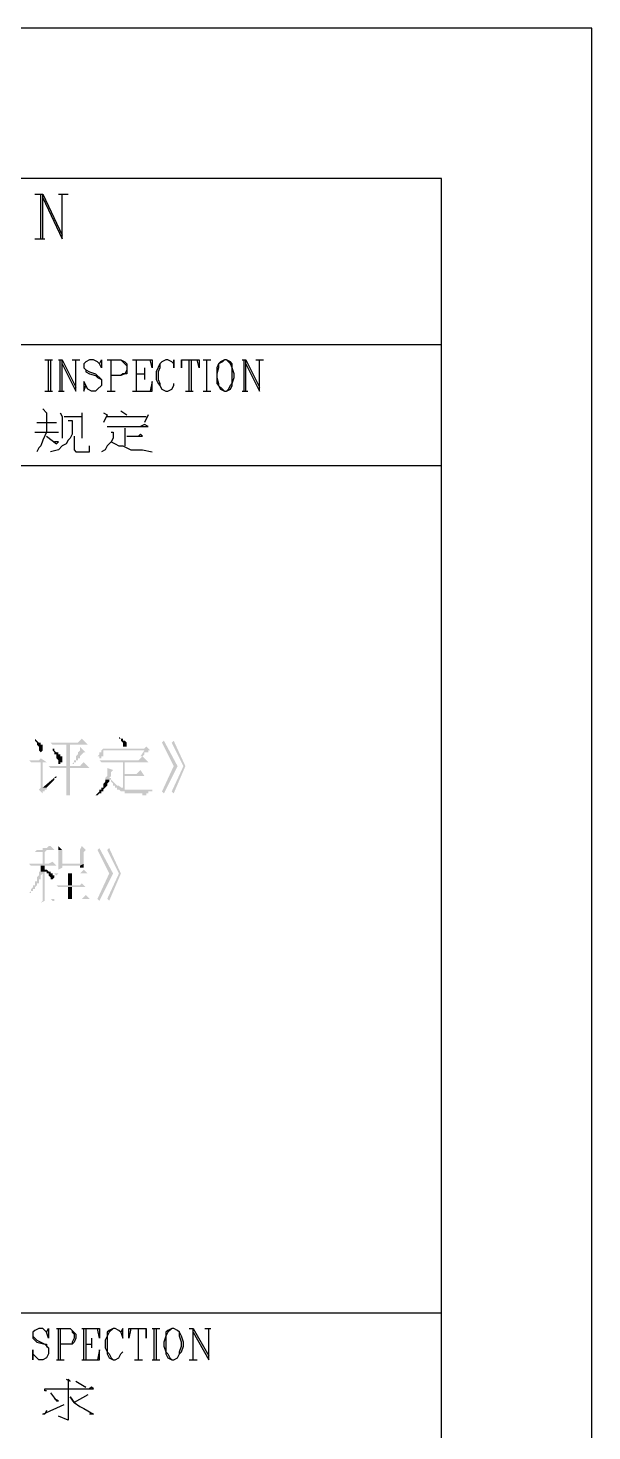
# Model space of a CAD drawing. Extents: x 51 to 246, y 3 to 417.
# Drawn here: x 233.66 to 245.87, y 386.61 to 417.03 of the extents above; entities that cross this region are included whole.
import ezdxf

# ---------------------------------------------------------------- set-up
doc = ezdxf.new("R2010")
doc.units = 0
doc.header["$MEASUREMENT"] = 0
doc.layers.add('_____1', color=160, linetype='Continuous')

msp = doc.modelspace()

# ---------------------------------------------------------------- hatches: boundary and pattern name
at = {"layer": '_____1'}
for points in [[(233.807, 401.616), (233.807, 401.574), (233.849, 401.531), (233.849, 401.489), (233.892, 401.447), (233.892, 401.362), (233.934, 401.32), (233.976, 401.362), (233.976, 401.489), (233.934, 401.489), (233.934, 401.531), (233.892, 401.531), (233.849, 401.574)], [(234.823, 401.616), (234.738, 401.531), (234.146, 401.531), (234.188, 401.489), (234.95, 401.489)], [(236.601, 401.574), (236.559, 401.531), (236.813, 401.023), (236.559, 400.473), (236.601, 400.431), (236.897, 401.023)], [(236.813, 401.574), (236.77, 401.531), (237.024, 401.023), (236.77, 400.473), (236.813, 400.431), (237.067, 401.023)], [(234.188, 401.404), (234.188, 401.362), (234.23, 401.32), (234.23, 401.277), (234.273, 401.277), (234.273, 401.193), (234.315, 401.15), (234.315, 401.066), (234.357, 401.066), (234.357, 401.108), (234.4, 401.108), (234.4, 401.235), (234.357, 401.235), (234.357, 401.277), (234.315, 401.277), (234.315, 401.32), (234.273, 401.32), (234.23, 401.362), (234.23, 401.404)], [(234.781, 401.447), (234.781, 401.362), (234.738, 401.32), (234.738, 401.277), (234.696, 401.235), (234.696, 401.15), (234.654, 401.15), (234.654, 401.108), (234.611, 401.066), (234.654, 401.066), (234.654, 401.108), (234.696, 401.108), (234.696, 401.15), (234.738, 401.15), (234.738, 401.193), (234.781, 401.193), (234.781, 401.235), (234.865, 401.32), (234.908, 401.32)], [(235.246, 401.362), (235.246, 401.32), (235.204, 401.32), (235.204, 401.277), (235.162, 401.235), (235.204, 401.235), (235.204, 401.193), (235.246, 401.193), (235.246, 401.235), (235.289, 401.235), (235.289, 401.362), (236.178, 401.362)], [(236.135, 401.235), (236.051, 401.15), (235.204, 401.15), (235.246, 401.108), (236.262, 401.108)], [(235.289, 401.489), (235.289, 401.404), (235.246, 401.362), (235.289, 401.404)], [(236.22, 401.447), (236.178, 401.404), (235.289, 401.404), (235.246, 401.362), (236.178, 401.362), (236.093, 401.235), (236.135, 401.235), (236.178, 401.277), (236.178, 401.32), (236.262, 401.32), (236.262, 401.362), (236.305, 401.362)], [(233.934, 401.193), (233.892, 401.15), (233.68, 401.15), (233.722, 401.108), (234.061, 401.108)], [(234.061, 401.108), (233.934, 401.108), (233.934, 400.558), (233.892, 400.515), (233.976, 400.431), (233.976, 400.473), (234.019, 400.473), (234.019, 400.515), (234.061, 400.515), (234.061, 400.558), (233.976, 400.558), (233.976, 401.108)], [(234.865, 401.108), (234.781, 401.023), (234.103, 401.023), (234.146, 400.981), (234.992, 400.981)], [(235.373, 400.981), (235.373, 400.812), (235.331, 400.769), (235.331, 400.727), (235.458, 400.727), (235.458, 400.685), (235.5, 400.642), (235.5, 400.6), (235.543, 400.6), (235.543, 400.558), (235.585, 400.558), (235.585, 400.515), (235.712, 400.558), (235.67, 400.558), (235.627, 400.6), (235.585, 400.6), (235.543, 400.642), (235.5, 400.685), (235.458, 400.727), (235.458, 400.769), (235.416, 400.769), (235.458, 400.812), (235.458, 400.896), (235.5, 400.939)], [(235.754, 401.108), (235.712, 401.108), (235.712, 400.558), (235.585, 400.515), (236.008, 400.515), (235.754, 400.515), (235.754, 400.812), (236.178, 400.812), (235.754, 400.854)], [(236.093, 400.939), (236.008, 400.854), (235.754, 400.854), (236.178, 400.812)], [(235.331, 400.727), (235.331, 400.685), (235.289, 400.642), (235.289, 400.558), (235.246, 400.558), (235.246, 400.515), (235.204, 400.515), (235.204, 400.473), (235.162, 400.431), (235.119, 400.388), (235.162, 400.388), (235.204, 400.431), (235.246, 400.431), (235.246, 400.473), (235.289, 400.473), (235.289, 400.515), (235.331, 400.558), (235.373, 400.6), (235.373, 400.642), (235.416, 400.685), (235.416, 400.727)], [(236.347, 400.515), (235.627, 400.515), (235.67, 400.473), (235.754, 400.473), (235.754, 400.431), (236.135, 400.431), (236.135, 400.388), (236.22, 400.388), (236.22, 400.431), (236.262, 400.431), (236.262, 400.473), (236.347, 400.473)], [(233.765, 399.161), (233.722, 399.161), (233.976, 399.161)], [(234.146, 399.288), (234.103, 399.288), (234.061, 399.245), (233.976, 399.245), (233.976, 399.203), (233.849, 399.203), (233.807, 399.161), (233.765, 399.161), (233.976, 399.161), (233.976, 398.907), (234.019, 398.907), (234.019, 399.161), (234.061, 399.203), (234.23, 399.203)], [(234.823, 399.288), (234.781, 399.203), (234.315, 399.203), (234.315, 398.907), (234.4, 398.907), (234.4, 399.203), (234.908, 399.203)], [(234.315, 399.288), (234.315, 399.203), (234.4, 399.203)], [(234.908, 399.203), (234.781, 399.203), (234.781, 398.907), (234.315, 398.907), (234.315, 398.78), (234.4, 398.822), (234.4, 398.864), (234.781, 398.864), (234.865, 398.907), (234.865, 399.161)], [(235.204, 399.245), (235.162, 399.203), (235.416, 398.695), (235.162, 398.145), (235.204, 398.102), (235.5, 398.695)], [(235.416, 399.245), (235.373, 399.203), (235.627, 398.695), (235.373, 398.145), (235.416, 398.102), (235.67, 398.695)], [(234.188, 398.949), (234.103, 398.907), (233.68, 398.907), (233.722, 398.864), (234.273, 398.864)], [(234.019, 398.864), (233.934, 398.864), (233.934, 398.737), (234.061, 398.737), (234.061, 398.695), (234.103, 398.695), (234.103, 398.653), (234.146, 398.61), (234.146, 398.568), (234.188, 398.568), (234.23, 398.61), (234.23, 398.653), (234.188, 398.653), (234.188, 398.695), (234.146, 398.695), (234.146, 398.737), (234.103, 398.737), (234.061, 398.78), (234.019, 398.78)], [(234.865, 398.78), (234.781, 398.695), (234.23, 398.695), (234.273, 398.653), (234.315, 398.695), (234.95, 398.695)], [(234.865, 398.907), (234.781, 398.864), (234.781, 398.822), (234.865, 398.822), (234.865, 398.864)], [(233.892, 398.695), (233.892, 398.653), (233.849, 398.61), (233.849, 398.526), (233.807, 398.526), (233.807, 398.441), (233.765, 398.441), (233.765, 398.399), (233.722, 398.356), (233.722, 398.314), (233.68, 398.272), (233.722, 398.272), (233.722, 398.314), (233.765, 398.314), (233.765, 398.356), (233.807, 398.356), (233.807, 398.399), (233.849, 398.441), (233.849, 398.483), (233.892, 398.483), (233.892, 398.568), (233.934, 398.568), (233.934, 398.653), (233.976, 398.695)], [(233.934, 398.737), (233.892, 398.737), (233.892, 398.695), (233.976, 398.695), (233.976, 398.102), (233.934, 398.06), (234.019, 398.102), (234.019, 398.737)], [(234.823, 398.483), (234.781, 398.441), (234.273, 398.441), (234.315, 398.399), (234.908, 398.399)], [(234.908, 398.229), (234.823, 398.145), (234.146, 398.145), (234.188, 398.102), (234.23, 398.102), (234.23, 398.145), (234.992, 398.145)]]:
    msp.add_hatch(color=7, dxfattribs=at).paths.add_polyline_path(points, is_closed=False)
for points in [[(235.627, 401.658), (235.627, 401.616), (235.67, 401.616), (235.67, 401.574), (235.712, 401.531), (235.712, 401.447), (235.797, 401.447), (235.797, 401.531), (235.754, 401.574), (235.712, 401.574), (235.712, 401.616), (235.67, 401.616)], [(234.484, 401.489), (234.569, 401.489), (234.569, 401.023), (234.484, 401.023)], [(234.484, 400.388), (234.569, 400.388), (234.569, 400.981), (234.484, 400.981)], [(234.273, 400.812), (233.976, 400.558), (234.061, 400.558), (234.103, 400.6), (234.146, 400.642), (234.188, 400.685), (234.23, 400.727), (234.23, 400.769), (234.273, 400.769)], [(234.527, 398.695), (234.611, 398.695), (234.611, 398.441), (234.527, 398.441)], [(234.527, 398.399), (234.611, 398.399), (234.611, 398.145), (234.527, 398.145)]]:
    msp.add_hatch(color=7, dxfattribs=at).paths.add_polyline_path(points)

# ---------------------------------------------------------------- linework, layer by layer
at = {"layer": '_____1', "color": 7}
for p, q in [((245.872, 417.025), (51.012, 417.025)), ((245.872, 3.259), (245.872, 417.025)), ((242.612, 413.766), (59.182, 413.766)), ((242.612, 413.766), (183.557, 413.766)), ((242.612, 6.519), (242.612, 413.766)), ((233.807, 413.427), (233.976, 413.427)), ((233.934, 412.453), (233.934, 413.427)), ((234.315, 413.427), (234.527, 413.427)), ((233.807, 412.453), (234.019, 412.453)), ((183.557, 410.167), (242.612, 410.167)), ((234.019, 409.829), (234.188, 409.829)), ((234.103, 409.151), (234.103, 409.829)), ((234.146, 409.829), (234.146, 409.151)), ((234.315, 409.829), (234.4, 409.829)), ((234.357, 409.151), (234.357, 409.829)), ((234.611, 409.829), (234.781, 409.829)), ((235.458, 409.151), (235.458, 409.829)), ((236.008, 409.151), (236.008, 409.829)), ((237.151, 409.151), (237.151, 409.829)), ((237.194, 409.829), (237.194, 409.151)), ((237.448, 409.829), (237.617, 409.829)), ((237.532, 409.151), (237.532, 409.829)), ((238.294, 409.829), (238.379, 409.829)), ((238.337, 409.151), (238.337, 409.829)), ((238.591, 409.829), (238.76, 409.829)), ((236.008, 409.532), (236.178, 409.532)), ((236.178, 409.659), (236.178, 409.405)), ((234.019, 409.151), (234.188, 409.151)), ((234.315, 409.151), (234.442, 409.151)), ((235.373, 409.151), (235.543, 409.151)), ((237.067, 409.151), (237.236, 409.151)), ((237.448, 409.151), (237.617, 409.151)), ((238.294, 409.151), (238.421, 409.151)), ((234.442, 408.601), (234.823, 408.601)), ((234.823, 408.686), (234.823, 408.135)), ((235.373, 408.601), (236.22, 408.601)), ((235.67, 408.728), (235.797, 408.643)), ((236.262, 408.643), (236.178, 408.474)), ((233.807, 408.262), (234.315, 408.262)), ((233.849, 408.474), (234.273, 408.474)), ((235.754, 408.347), (235.754, 407.966)), ((183.557, 407.543), (242.612, 407.543)), ((209.804, 389.17), (242.612, 389.17)), ((209.804, 389.17), (242.612, 389.17)), ((234.315, 388.154), (234.315, 388.831)), ((234.357, 388.831), (234.357, 388.154)), ((234.865, 388.154), (234.865, 388.831)), ((234.908, 388.831), (234.908, 388.154)), ((236.051, 388.154), (236.051, 388.831)), ((236.347, 388.831), (236.516, 388.831)), ((236.389, 388.154), (236.389, 388.831)), ((236.432, 388.831), (236.432, 388.154)), ((237.151, 388.831), (237.236, 388.831)), ((237.236, 388.154), (237.236, 388.831)), ((237.236, 388.831), (237.575, 388.239)), ((237.49, 388.831), (237.617, 388.831)), ((234.908, 388.493), (235.035, 388.493)), ((235.035, 388.62), (235.035, 388.408)), ((234.273, 388.154), (234.442, 388.154)), ((235.966, 388.154), (236.135, 388.154)), ((236.347, 388.154), (236.516, 388.154)), ((237.151, 388.154), (237.321, 388.154))]:
    msp.add_line(p, q, dxfattribs=at)
for points in [[(233.976, 412.453), (233.976, 413.427), (234.4, 412.538)], [(233.976, 413.342), (234.4, 412.453), (234.4, 413.427)], [(234.4, 409.151), (234.4, 409.829), (234.696, 409.236)], [(234.4, 409.744), (234.696, 409.151), (234.696, 409.829)], [(235.204, 409.744), (235.246, 409.829), (235.246, 409.659), (235.204, 409.744), (235.162, 409.786), (235.077, 409.829), (234.992, 409.829), (234.908, 409.786), (234.865, 409.744), (234.865, 409.659), (234.908, 409.617), (234.908, 409.575), (234.992, 409.532), (235.119, 409.49), (235.162, 409.448), (235.246, 409.405)], [(235.373, 409.829), (235.67, 409.829), (235.754, 409.786), (235.797, 409.744), (235.797, 409.532), (235.754, 409.532), (235.67, 409.49), (235.458, 409.49)], [(235.67, 409.829), (235.797, 409.702), (235.797, 409.617), (235.754, 409.532), (235.712, 409.532), (235.67, 409.49)], [(235.924, 409.829), (236.347, 409.829), (236.347, 409.659), (236.305, 409.829)], [(236.813, 409.744), (236.813, 409.659), (236.813, 409.829), (236.813, 409.744), (236.77, 409.786), (236.686, 409.829), (236.643, 409.829), (236.559, 409.786), (236.516, 409.744), (236.432, 409.575), (236.432, 409.405), (236.474, 409.321), (236.516, 409.278), (236.559, 409.194), (236.643, 409.151), (236.686, 409.151), (236.77, 409.194), (236.813, 409.278), (236.813, 409.321)], [(236.643, 409.829), (236.559, 409.786), (236.516, 409.744), (236.516, 409.659), (236.474, 409.575), (236.474, 409.405), (236.516, 409.321), (236.516, 409.278), (236.559, 409.194), (236.643, 409.151)], [(236.982, 409.829), (236.982, 409.659), (236.982, 409.829), (237.363, 409.829), (237.363, 409.659), (237.321, 409.829)], [(237.913, 409.829), (237.829, 409.786), (237.786, 409.744), (237.744, 409.659), (237.744, 409.321), (237.786, 409.278), (237.829, 409.194), (237.913, 409.151), (237.956, 409.151), (238.04, 409.194), (238.083, 409.278), (238.083, 409.321), (238.125, 409.448), (238.125, 409.532), (238.083, 409.659), (238.083, 409.744), (238.04, 409.786), (237.956, 409.829), (237.913, 409.829), (237.871, 409.786), (237.786, 409.744), (237.786, 409.659), (237.744, 409.532), (237.744, 409.448), (237.786, 409.321), (237.786, 409.278), (237.871, 409.194), (237.913, 409.151)], [(237.956, 409.151), (237.998, 409.194), (238.04, 409.278), (238.083, 409.321), (238.083, 409.659), (238.04, 409.744), (237.956, 409.829)], [(238.379, 409.151), (238.379, 409.829), (238.675, 409.236)], [(238.379, 409.744), (238.675, 409.151), (238.675, 409.829)], [(234.865, 409.659), (234.908, 409.617), (234.992, 409.575), (235.119, 409.532), (235.246, 409.405), (235.246, 409.278), (235.162, 409.194), (235.119, 409.151), (235.035, 409.151), (234.95, 409.194), (234.865, 409.363), (234.865, 409.151), (234.908, 409.278)], [(235.924, 409.151), (236.347, 409.151), (236.347, 409.363), (236.305, 409.151)], [(233.976, 408.77), (234.061, 408.686), (234.061, 408.262), (233.976, 408.093), (233.934, 407.966), (233.892, 407.924), (233.849, 407.839)], [(234.527, 408.516), (234.611, 408.516), (234.611, 408.22), (234.569, 408.135), (234.527, 408.093), (234.484, 408.008), (234.4, 407.966), (234.315, 407.881), (234.146, 407.839)], [(234.357, 408.686), (234.4, 408.601), (234.4, 408.135)], [(235.289, 408.686), (235.373, 408.643), (235.289, 408.474)], [(235.458, 408.262), (235.5, 408.262), (235.5, 408.135), (235.458, 408.051), (235.416, 408.008), (235.373, 407.966), (235.331, 407.881), (235.246, 407.839)], [(235.373, 408.389), (236.262, 408.389), (236.178, 408.432), (236.093, 408.389)], [(235.797, 408.178), (236.135, 408.178), (236.093, 408.22), (236.051, 408.178)], [(234.061, 408.178), (234.273, 408.008), (234.315, 408.051), (234.23, 408.051)], [(234.654, 408.178), (234.654, 407.881), (234.696, 407.839), (234.992, 407.839), (234.992, 407.966)], [(235.458, 408.051), (235.543, 408.008), (235.627, 407.966), (235.712, 407.966), (235.881, 407.881), (236.135, 407.881), (236.347, 407.839)], [(234.061, 388.747), (234.103, 388.831), (234.103, 388.62), (234.061, 388.747), (233.976, 388.831), (233.892, 388.831), (233.807, 388.789), (233.765, 388.747), (233.765, 388.62), (233.807, 388.577), (233.849, 388.535), (234.019, 388.493), (234.103, 388.408)], [(234.273, 388.831), (234.569, 388.831), (234.696, 388.704), (234.696, 388.62), (234.654, 388.535), (234.611, 388.493), (234.357, 388.493)], [(234.569, 388.831), (234.611, 388.789), (234.611, 388.747), (234.654, 388.704), (234.654, 388.62), (234.611, 388.535), (234.611, 388.493), (234.569, 388.493)], [(234.823, 388.831), (235.204, 388.831), (235.204, 388.62), (235.162, 388.831)], [(235.67, 388.747), (235.712, 388.62), (235.712, 388.831), (235.67, 388.747), (235.627, 388.789), (235.543, 388.831), (235.5, 388.831), (235.416, 388.789), (235.373, 388.747), (235.373, 388.662), (235.331, 388.577), (235.331, 388.408), (235.373, 388.323), (235.373, 388.281), (235.416, 388.196), (235.5, 388.154), (235.543, 388.154), (235.627, 388.196), (235.67, 388.281), (235.712, 388.323)], [(235.5, 388.831), (235.416, 388.747), (235.373, 388.662), (235.373, 388.323), (235.416, 388.281), (235.458, 388.196), (235.5, 388.154)], [(235.881, 388.831), (235.839, 388.62), (235.839, 388.831), (236.22, 388.831), (236.22, 388.62), (236.22, 388.831)], [(236.77, 388.831), (236.686, 388.789), (236.643, 388.747), (236.643, 388.662), (236.601, 388.535), (236.601, 388.45), (236.643, 388.323), (236.643, 388.281), (236.686, 388.196), (236.77, 388.154), (236.813, 388.154), (236.897, 388.196), (236.94, 388.281), (236.982, 388.323), (237.024, 388.45), (237.024, 388.535), (236.982, 388.662), (236.94, 388.747), (236.897, 388.789), (236.813, 388.831), (236.77, 388.831), (236.686, 388.747), (236.643, 388.662), (236.643, 388.323), (236.686, 388.281), (236.728, 388.196), (236.77, 388.154)], [(236.813, 388.154), (236.897, 388.196), (236.94, 388.281), (236.94, 388.323), (236.982, 388.45), (236.982, 388.535), (236.94, 388.662), (236.94, 388.747), (236.897, 388.789), (236.813, 388.831)], [(237.236, 388.747), (237.575, 388.154), (237.575, 388.831)], [(233.765, 388.662), (233.807, 388.62), (233.849, 388.577), (234.019, 388.493), (234.061, 388.493), (234.061, 388.45), (234.103, 388.408), (234.103, 388.281), (234.061, 388.196), (233.976, 388.154), (233.892, 388.154), (233.765, 388.281), (233.765, 388.366), (233.765, 388.154), (233.765, 388.281)], [(234.823, 388.154), (235.204, 388.154), (235.204, 388.366), (235.162, 388.154)], [(234.061, 387.477), (234.019, 387.477), (234.019, 387.519), (235.077, 387.519), (235.035, 387.561), (234.992, 387.519)], [(234.484, 387.731), (234.569, 387.688), (234.527, 387.731), (234.527, 386.842), (234.315, 386.926)], [(234.696, 387.688), (234.908, 387.561), (234.823, 387.604)], [(234.146, 387.434), (234.273, 387.265), (234.315, 387.265), (234.23, 387.307)], [(234.95, 387.392), (234.654, 387.223), (234.569, 387.35), (234.654, 387.223), (234.781, 387.138), (234.865, 387.096), (235.077, 386.969), (234.992, 386.969)], [(234.061, 387.053), (234.019, 386.969), (233.976, 386.969), (234.442, 387.18)]]:
    msp.add_lwpolyline(points, dxfattribs=at)

doc.saveas('drawing.dxf')
